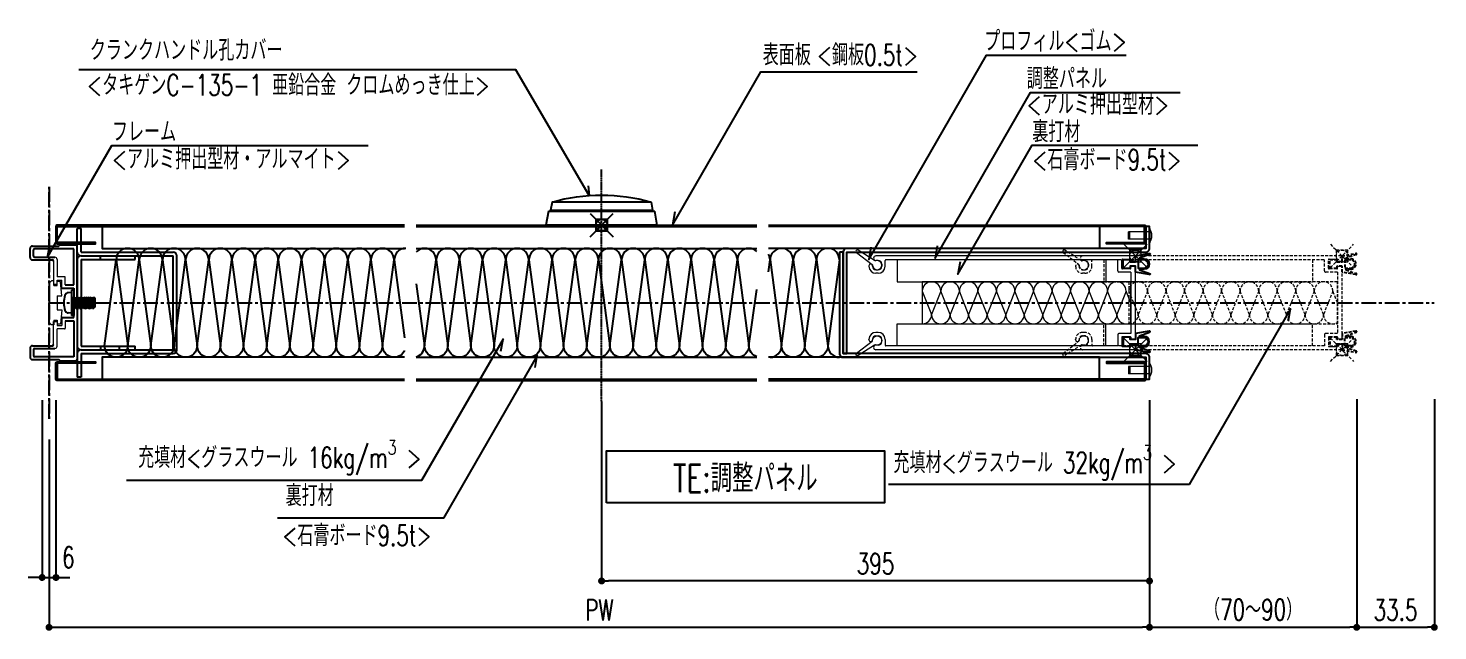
# Model space of a CAD drawing. Extents: x -275225 to 47266, y -41063 to 95295.
# Drawn here: x -226538 to -225930, y -15567 to -15307 of the extents above; entities that cross this region are included whole.
import ezdxf
from ezdxf.enums import TextEntityAlignment as Align

# ---------------------------------------------------------------- set-up
doc = ezdxf.new("R2010")
doc.units = 0
doc.header["$LTSCALE"] = 0.2
doc.header["$PDMODE"] = 99
doc.header["$PDSIZE"] = 5
doc.linetypes.add('CENTER', pattern=[50.8, 31.75, -6.35, 6.35, -6.35])
doc.linetypes.add('HIDDEN', pattern=[9.525, 6.35, -3.175])
doc.layers.add('_ポイント', color=1, linetype='Continuous', plot=False)
for name, color, linetype in [('_基準', 1, 'CENTER'), ('_文字', 3, 'Continuous'), ('_製品', 4, 'Continuous'), ('_製品寸法', 9, 'Continuous'), ('KIJUN', 1, 'CENTER')]:
    doc.layers.add(name, color=color, linetype=linetype)
doc.styles.add('OKAMURA', font='SIMPLEX.shx', dxfattribs={"width": 0.7, "bigfont": 'BIGFONT.shx'})
doc.dimstyles.new('OKAMURA-003', dxfattribs={"dimscale": 3, "dimtxt": 3, "dimasz": 1, "dimexe": 0, "dimexo": 3, "dimgap": 1, "dimtad": 1, "dimdec": 3, "dimdsep": 46, "dimtxsty": 'OKAMURA', "dimblk1": 'DOT', "dimblk2": 'DOT', "dimsah": 1, "dimcen": 0, "dimclrd": 9, "dimclre": 9, "dimclrt": 3, "dimadec": 0, "dimazin": 0, "dimtfac": 1, "dimtdec": 3, "dimtix": 1, "dimtmove": 2, "dimatfit": 3, "dimldrblk": 'NONE', "dimfxl": 0, "dimtolj": 1, "dimarcsym": 0})

# ---------------------------------------------------------------- blocks, each defined once
blk = doc.blocks.new('P16_SS_BASE_TAYNAM_TE')
at = {"layer": '_ポイント'}
blk.add_point((24, 13), dxfattribs=at)
at = {"layer": '_製品'}
for p, q in [((48, 13), (0, 13)), ((1.06, 7), (0, 13)), ((48, 13), (46.94, 7)), ((1.06, 7), (46.94, 7)), ((2, 7), (2, 6.5)), ((2, 6.5), (46, 6.5)), ((2.62, 3), (2, 6.5)), ((45.38, 3), (46, 6.5)), ((46, 7), (46, 6.5)), ((45.38, 3), (2.62, 3))]:
    blk.add_line(p, q, dxfattribs=at)
blk.add_arc((24, 77.7), 77.7, 254.02719, 285.97292, dxfattribs=at)
blk = doc.blocks.new('P16_SS_BASE_TV_TAYNAM00')
at = {"layer": '_製品'}
blk.add_blockref('P16_SS_BASE_TAYNAM_TE', (-24, -13), dxfattribs=at)
blk = doc.blocks.new('_DOT')
at = {"color": 0, "linetype": 'ByBlock'}
blk.add_line((-0.5, 0), (-1, 0), dxfattribs=at)
at = {"color": 0, "linetype": 'ByBlock', "const_width": 0.5}
blk.add_lwpolyline([(-0.25, 0, 1), (0.25, 0, 1)], format="xyb", close=True, dxfattribs=at)
blk = doc.blocks.new('*D894')
at = {"layer": '_製品寸法', "color": 9, "lineweight": -2, "transparency": 16777216}
for p, q in [((238.5, -42.5), (238.5, -120)), ((475, -42), (475, -120)), ((472, -120), (241.5, -120))]:
    blk.add_line(p, q, dxfattribs=at)
at = {"layer": 'Defpoints', "color": 0, "transparency": 16777216}
for p in [(238.5, -33.5), (475, -33), (238.5, -120)]:
    blk.add_point(p, dxfattribs=at)
at = {"layer": '_製品寸法', "color": 9, "lineweight": -2, "transparency": 16777216, "xscale": 3, "yscale": 3, "zscale": 3, "rotation": 180}
blk.add_blockref('_DOT', (238.5, -120), dxfattribs=at)
at = {"layer": '_製品寸法', "color": 9, "lineweight": -2, "transparency": 16777216, "xscale": 3, "yscale": 3, "zscale": 3}
blk.add_blockref('_DOT', (475, -120), dxfattribs=at)
at = {"layer": '_製品寸法', "color": 3, "transparency": 16777216, "insert": (356.75, -112.5), "char_height": 9, "attachment_point": 5, "style": 'OKAMURA'}
blk.add_mtext('\\A1;395', dxfattribs=at)
blk = doc.blocks.new('_None')
blk = doc.blocks.new('*D895')
at = {"layer": '_製品寸法', "color": 9, "lineweight": -2, "transparency": 16777216}
for p, q in [((475, -42), (475, -140)), ((0, -59), (0, -140)), ((3, -140), (472, -140))]:
    blk.add_line(p, q, dxfattribs=at)
at = {"layer": 'Defpoints', "color": 0, "transparency": 16777216}
for p in [(475, -33), (0, -50), (475, -140)]:
    blk.add_point(p, dxfattribs=at)
at = {"layer": '_製品寸法', "color": 9, "lineweight": -2, "transparency": 16777216, "xscale": 3, "yscale": 3, "zscale": 3, "rotation": 180}
blk.add_blockref('_DOT', (0, -140), dxfattribs=at)
at = {"layer": '_製品寸法', "color": 9, "lineweight": -2, "transparency": 16777216, "xscale": 3, "yscale": 3, "zscale": 3}
blk.add_blockref('_DOT', (475, -140), dxfattribs=at)
at = {"layer": '_製品寸法', "color": 3, "transparency": 16777216, "insert": (237.5, -132.5), "char_height": 9, "attachment_point": 5, "style": 'OKAMURA'}
blk.add_mtext('\\A1;PW', dxfattribs=at)
blk = doc.blocks.new('*D896')
at = {"layer": '_製品寸法', "color": 9, "lineweight": -2, "transparency": 16777216}
for p, q in [((475, -42), (475, -140)), ((564.45, -41.5), (564.45, -140)), ((478, -140), (561.45, -140))]:
    blk.add_line(p, q, dxfattribs=at)
at = {"layer": 'Defpoints', "color": 0, "transparency": 16777216}
for p in [(475, -33), (564.45, -32.5), (564.45, -140)]:
    blk.add_point(p, dxfattribs=at)
at = {"layer": '_製品寸法', "color": 9, "lineweight": -2, "transparency": 16777216, "xscale": 3, "yscale": 3, "zscale": 3, "rotation": 180}
blk.add_blockref('_DOT', (475, -140), dxfattribs=at)
at = {"layer": '_製品寸法', "color": 9, "lineweight": -2, "transparency": 16777216, "xscale": 3, "yscale": 3, "zscale": 3}
blk.add_blockref('_DOT', (564.45, -140), dxfattribs=at)
at = {"layer": '_製品寸法', "color": 3, "transparency": 16777216, "insert": (519.72, -132.5), "char_height": 9, "attachment_point": 5, "style": 'OKAMURA'}
blk.add_mtext('\\A1;（70～90）', dxfattribs=at)
blk = doc.blocks.new('P16FILLETHEISYO')
at = {"layer": '_製品', "color": 0, "linetype": 'ByBlock', "lineweight": 15}
for p, q in [((120.31, 43.07), (8.61, 43.07)), ((120.61, 40.97), (120.61, 42.77)), ((5.61, 38.82), (5.61, 38.57)), ((7.11, 38.57), (7.11, 38.82)), ((9.61, 41.07), (8.61, 41.07)), ((8.61, 37.07), (9.61, 37.07)), ((11.11, 39.57), (11.11, 38.57)), ((11.11, 39.57), (11.11, 38.57)), ((12.61, 38.57), (12.61, 41.07)), ((112.71, 41.37), (12.91, 41.37)), ((17.81, 41.37), (17.81, 31.87)), ((107.81, 41.37), (107.81, 31.87)), ((113.01, 36.57), (113.01, 41.07)), ((114.71, 37.77), (114.71, 41.37)), ((115.01, 41.67), (118.31, 41.67)), ((118.31, 37.47), (115.01, 37.47)), ((116.01, 41.67), (118.41, 41.67)), ((118.41, 37.47), (116.01, 37.47)), ((118.61, 41.47), (118.61, 40.87)), ((118.61, 37.67), (118.61, 38.27)), ((118.81, 40.67), (120.31, 40.67)), ((120.31, 38.47), (118.81, 38.47)), ((120.61, 7.47), (120.61, 38.17)), ((9.61, 35.57), (8.61, 35.57)), ((17.81, 31.87), (107.81, 31.87)), ((118.61, 36.07), (113.51, 36.07)), ((118.61, 36.07), (118.61, 9.57)), ((17.81, 13.77), (107.81, 13.77)), ((17.81, 4.27), (17.81, 13.77)), ((107.81, 4.27), (107.81, 13.77)), ((5.61, 6.82), (5.61, 7.07)), ((7.11, 7.07), (7.11, 6.82)), ((9.61, 10.07), (8.61, 10.07)), ((8.61, 8.57), (9.61, 8.57)), ((11.11, 6.07), (11.11, 7.07)), ((11.11, 6.07), (11.11, 7.07)), ((12.61, 7.07), (12.61, 4.57)), ((113.01, 9.07), (113.01, 4.27)), ((118.61, 9.57), (113.51, 9.57)), ((114.71, 7.87), (114.71, 4.27)), ((118.31, 8.17), (115.01, 8.17)), ((118.41, 8.17), (116.01, 8.17)), ((118.61, 7.97), (118.61, 7.37)), ((120.31, 7.17), (118.81, 7.17)), ((9.61, 4.57), (8.61, 4.57)), ((120.31, 2.57), (8.61, 2.57)), ((113.01, 4.27), (12.91, 4.27)), ((115.01, 3.97), (118.31, 3.97)), ((116.01, 3.97), (118.41, 3.97)), ((118.61, 4.17), (118.61, 4.77)), ((118.81, 4.97), (120.31, 4.97)), ((120.61, 4.67), (120.61, 2.87))]:
    blk.add_line(p, q, dxfattribs=at)
at = {"layer": '_製品', "color": 6, "linetype": 'ByBlock', "lineweight": 15}
for p, q in [((28.61, 27.87), (32.61, 17.77)), ((36.61, 27.87), (32.61, 17.77)), ((40.61, 17.77), (36.61, 27.87)), ((44.61, 27.87), (40.61, 17.77)), ((48.61, 17.77), (44.61, 27.87)), ((52.61, 27.87), (48.61, 17.77)), ((56.61, 17.77), (52.61, 27.87)), ((60.61, 27.87), (56.61, 17.77)), ((64.61, 17.77), (60.61, 27.87)), ((68.61, 27.87), (64.61, 17.77)), ((72.61, 17.77), (68.61, 27.87)), ((76.61, 27.87), (72.61, 17.77)), ((80.61, 17.77), (76.61, 27.87)), ((84.61, 27.87), (80.61, 17.77)), ((88.61, 17.77), (84.61, 27.87)), ((92.61, 27.87), (88.61, 17.77)), ((96.61, 17.77), (92.61, 27.87)), ((100.61, 27.87), (96.61, 17.77)), ((104.61, 17.77), (100.61, 27.87)), ((108.61, 27.87), (104.61, 17.77)), ((112.61, 17.77), (108.61, 27.87)), ((116.61, 27.87), (112.61, 17.77)), ((118.61, 22.82), (116.61, 27.87))]:
    blk.add_line(p, q, dxfattribs=at)
at = {"layer": '_製品', "color": 0, "linetype": 'ByBlock', "lineweight": 15}
for points in [[(8.48, 40.98, -0.228898), (8.05, 41.03), (0.94, 45.53, 1), (0.25, 44.55), (6.91, 39.41, -0.228782), (7.11, 39.02, 3.021129)], [(8.48, 4.66, 0.228898), (8.05, 4.6), (0.94, 0.1, -1), (0.25, 1.08), (6.91, 6.23, 0.228782), (7.11, 6.61, -3.021129)]]:
    blk.add_lwpolyline(points, format="xyb", close=True, dxfattribs=at)
at = {"layer": '_製品', "color": 0, "linetype": 'ByBlock'}
for points in [[(120.61, 36.07), (120.61, 38.62), (118.31, 38.62), (118.31, 37.57), (115.31, 37.57), (115.31, 41.57), (118.31, 41.57), (118.31, 40.52), (120.61, 40.52), (120.61, 43.07), (126.56, 44.16, -1.028191), (126.75, 43.66), (122.3, 42.15), (122.3, 41.82), (124.35, 41.82, -1), (124.35, 37.32), (122.3, 37.32), (122.3, 36.99), (126.75, 35.49, -1.028191), (126.56, 34.98), (120.61, 36.07)], [(120.61, 9.56), (120.61, 7.01), (118.31, 7.01), (118.31, 8.06), (115.31, 8.06), (115.31, 4.06), (118.31, 4.06), (118.31, 5.11), (120.61, 5.11), (120.61, 2.56), (126.56, 1.47, 1.028191), (126.75, 1.98), (122.3, 3.48), (122.3, 3.81), (124.35, 3.81, 1), (124.35, 8.31), (122.3, 8.31), (122.3, 8.64), (126.75, 10.15, 1.028191), (126.56, 10.65), (120.61, 9.56)]]:
    blk.add_lwpolyline(points, format="xyb", dxfattribs=at)
for points in [[(124.35, 41.32), (121.8, 41.32), (121.8, 37.82), (124.35, 37.82, 1)], [(124.35, 4.31), (121.8, 4.31), (121.8, 7.81), (124.35, 7.81, -1)]]:
    blk.add_lwpolyline(points, format="xyb", close=True, dxfattribs=at)
at = {"layer": '_製品', "color": 6, "linetype": 'ByBlock', "lineweight": 15}
blk.add_lwpolyline([(28.61, 31.87), (28.61, 13.77), (118.61, 13.77), (118.61, 31.87)], close=True, dxfattribs=at)
at = {"layer": '_製品', "color": 0, "linetype": 'ByBlock', "lineweight": 15}
for centre, radius, start, end in [((8.61, 42.07), 1, 90, 270), ((120.31, 42.77), 0.3, 359.99992, 89.99992), ((6.36, 38.82), 0.75, 0, 180), ((8.61, 38.57), 3, 180, 270), ((8.61, 38.57), 1.5, 180, 270), ((9.61, 39.57), 1.5, 0, 90), ((9.61, 38.57), 3, 270, 0), ((9.61, 38.57), 1.5, 270, 0), ((12.91, 41.07), 0.3, 89.99999, 180), ((112.71, 41.07), 0.3, 359.99992, 89.99999), ((113.51, 36.57), 0.5, 179.99992, 269.99992), ((115.01, 41.37), 0.3, 89.99992, 179.99992), ((115.01, 37.77), 0.3, 179.99992, 269.99992), ((118.41, 41.47), 0.2, 359.99992, 89.99992), ((118.41, 37.67), 0.2, 269.99992, 359.99992), ((118.81, 40.87), 0.2, 179.99992, 269.99992), ((118.81, 38.27), 0.2, 89.99992, 179.99992), ((120.31, 40.97), 0.3, 269.99992, 359.99992), ((120.31, 38.17), 0.3, 359.99992, 89.99992), ((8.61, 7.07), 3, 90, 180), ((6.36, 6.82), 0.75, 180, 0), ((8.61, 7.07), 1.5, 90, 180), ((9.61, 7.07), 3, 0, 90), ((9.61, 7.07), 1.5, 0, 90), ((113.51, 9.07), 0.5, 90.00008, 180.00008), ((115.01, 7.87), 0.3, 90.00008, 180.00008), ((118.41, 7.97), 0.2, 0.00008, 90.00008), ((118.81, 7.37), 0.2, 180.00008, 270.00008), ((120.31, 7.47), 0.3, 270.00008, 0.00008), ((8.61, 3.57), 1, 90, 270), ((9.61, 6.07), 1.5, 270, 0), ((12.91, 4.57), 0.3, 180, 270.00001), ((115.01, 4.27), 0.3, 180.00008, 270.00008), ((118.41, 4.17), 0.2, 270.00008, 0.00008), ((118.81, 4.77), 0.2, 90.00008, 180.00008), ((120.31, 4.67), 0.3, 0.00008, 90.00008), ((120.31, 2.87), 0.3, 270.00008, 0.00008)]:
    blk.add_arc(centre, radius, start, end, dxfattribs=at)
at = {"layer": '_製品', "color": 6, "linetype": 'ByBlock', "lineweight": 15}
for centre, start, end in [((32.61, 27.87), 0, 180), ((40.61, 27.87), 0, 180), ((48.61, 27.87), 0, 180), ((56.61, 27.87), 0, 180), ((64.61, 27.87), 0, 180), ((72.61, 27.87), 0, 180), ((80.61, 27.87), 0, 180), ((88.61, 27.87), 0, 180), ((96.61, 27.87), 0, 180), ((104.61, 27.87), 0, 180), ((112.61, 27.87), 0, 180), ((28.61, 17.77), 270, 0), ((36.61, 17.77), 180, 0), ((44.61, 17.77), 180, 0), ((52.61, 17.77), 180, 0), ((60.61, 17.77), 180, 0), ((68.61, 17.77), 180, 0), ((76.61, 17.77), 180, 0), ((84.61, 17.77), 180, 0), ((92.61, 17.77), 180, 0), ((100.61, 17.77), 180, 0), ((108.61, 17.77), 180, 0), ((116.61, 17.77), 180, 300.00038)]:
    blk.add_arc(centre, 4, start, end, dxfattribs=at)
at = {"layer": '_製品', "color": 0, "linetype": 'ByBlock', "lineweight": 15}
for p in [(120.61, 43.07), (120.61, 2.57)]:
    blk.add_point(p, dxfattribs=at)
blk = doc.blocks.new('P16KONEJI')
at = {"layer": '_製品', "color": 0, "linetype": 'ByBlock'}
for p, q in [((3.3, 9.92), (1.84, 9.79)), ((3.3, 10.84), (3.3, 0)), ((4.3, 10.84), (3.3, 10.84)), ((3.3, 7.83), (3.35, 7.92)), ((3.35, 7.92), (3.45, 7.92)), ((3.35, 7.92), (3.75, 2.92)), ((3.45, 7.92), (3.7, 7.49)), ((3.45, 7.92), (3.85, 2.92)), ((3.9, 7.49), (4.15, 7.92)), ((4.15, 7.92), (4.25, 7.92)), ((4.15, 7.92), (4.55, 2.92)), ((4.25, 7.92), (4.5, 7.49)), ((4.25, 7.92), (4.65, 2.92)), ((4.3, 10.84), (4.3, 0)), ((4.7, 7.49), (4.95, 7.92)), ((4.95, 7.92), (5.35, 2.92)), ((4.95, 7.92), (5.05, 7.92)), ((5.05, 7.92), (5.45, 2.92)), ((5.05, 7.92), (5.3, 7.49)), ((5.5, 7.49), (5.75, 7.92)), ((5.75, 7.92), (5.85, 7.92)), ((5.75, 7.92), (6.15, 2.92)), ((5.85, 7.92), (6.1, 7.49)), ((5.85, 7.92), (6.25, 2.92)), ((6.3, 7.49), (6.55, 7.92)), ((6.55, 7.92), (6.65, 7.92)), ((6.55, 7.92), (6.95, 2.92)), ((6.65, 7.92), (6.9, 7.49)), ((6.65, 7.92), (7.05, 2.92)), ((7.1, 7.49), (7.35, 7.92)), ((7.35, 7.92), (7.45, 7.92)), ((7.35, 7.92), (7.75, 2.92)), ((7.45, 7.92), (7.7, 7.49)), ((7.45, 7.92), (7.85, 2.92)), ((7.9, 7.49), (8.15, 7.92)), ((8.15, 7.92), (8.25, 7.92)), ((8.15, 7.92), (8.55, 2.92)), ((8.25, 7.92), (8.5, 7.49)), ((8.25, 7.92), (8.65, 2.92)), ((8.7, 7.49), (8.95, 7.92)), ((8.95, 7.92), (9.05, 7.92)), ((8.95, 7.92), (9.35, 2.92)), ((9.05, 7.92), (9.3, 7.49)), ((9.05, 7.92), (9.45, 2.92)), ((9.5, 7.49), (9.75, 7.92)), ((9.75, 7.92), (9.85, 7.92)), ((9.75, 7.92), (10.15, 2.92)), ((9.85, 7.92), (10.1, 7.49)), ((9.85, 7.92), (10.25, 2.92)), ((10.3, 7.49), (10.55, 7.92)), ((10.55, 7.92), (10.65, 7.92)), ((10.55, 7.92), (10.95, 2.92)), ((10.65, 7.92), (10.9, 7.49)), ((10.65, 7.92), (11.05, 2.92)), ((11.1, 7.49), (11.35, 7.92)), ((11.35, 7.92), (11.45, 7.92)), ((11.35, 7.92), (11.75, 2.92)), ((11.45, 7.92), (11.7, 7.49)), ((11.45, 7.92), (11.85, 2.92)), ((11.9, 7.49), (12.15, 7.92)), ((12.15, 7.92), (12.25, 7.92)), ((12.15, 7.92), (12.55, 2.92)), ((12.25, 7.92), (12.5, 7.49)), ((12.25, 7.92), (12.65, 2.92)), ((12.7, 7.49), (12.95, 7.92)), ((12.95, 7.92), (13.05, 7.92)), ((12.95, 7.92), (13.3, 3.55)), ((13.05, 7.92), (13.3, 7.49)), ((13.05, 7.92), (13.3, 3.55)), ((13.3, 7.49), (13.3, 3.55)), ((3.3, 0.92), (1.84, 1.05)), ((3.5, 3.35), (3.75, 2.92)), ((3.75, 2.92), (3.85, 2.92)), ((3.85, 2.92), (4.1, 3.35)), ((4.3, 3.35), (4.55, 2.92)), ((4.55, 2.92), (4.65, 2.92)), ((4.65, 2.92), (4.9, 3.35)), ((5.1, 3.35), (5.35, 2.92)), ((5.35, 2.92), (5.45, 2.92)), ((5.45, 2.92), (5.7, 3.35)), ((5.9, 3.35), (6.15, 2.92)), ((6.15, 2.92), (6.25, 2.92)), ((6.25, 2.92), (6.5, 3.35)), ((6.7, 3.35), (6.95, 2.92)), ((6.95, 2.92), (7.05, 2.92)), ((7.05, 2.92), (7.3, 3.35)), ((7.5, 3.35), (7.75, 2.92)), ((7.75, 2.92), (7.85, 2.92)), ((7.85, 2.92), (8.1, 3.35)), ((8.3, 3.35), (8.55, 2.92)), ((8.55, 2.92), (8.65, 2.92)), ((8.65, 2.92), (8.9, 3.35)), ((9.1, 3.35), (9.35, 2.92)), ((9.35, 2.92), (9.45, 2.92)), ((9.45, 2.92), (9.7, 3.35)), ((9.9, 3.35), (10.15, 2.92)), ((10.15, 2.92), (10.25, 2.92)), ((10.25, 2.92), (10.5, 3.35)), ((10.7, 3.35), (10.95, 2.92)), ((10.95, 2.92), (11.05, 2.92)), ((11.05, 2.92), (11.3, 3.35)), ((11.5, 3.35), (11.75, 2.92)), ((11.75, 2.92), (11.85, 2.92)), ((11.85, 2.92), (12.1, 3.35)), ((12.3, 3.35), (12.55, 2.92)), ((12.55, 2.92), (12.65, 2.92)), ((12.65, 2.92), (12.9, 3.35)), ((13.3, 3.55), (12.96, 3.4)), ((4.3, 0), (3.3, 0))]:
    blk.add_line(p, q, dxfattribs=at)
for centre, radius, start, end in [((12, 5.42), 12, 164.50603, 195.49397), ((1.98, 8.2), 1.6, 95, 164.50603), ((3.8, 7.54), 0.115, 210, 330), ((4.6, 7.54), 0.115, 210, 330), ((5.4, 7.54), 0.115, 210, 330), ((6.2, 7.54), 0.115, 210, 330), ((7, 7.54), 0.115, 210, 330), ((7.8, 7.54), 0.115, 210, 330), ((8.6, 7.54), 0.115, 210, 330), ((9.4, 7.54), 0.115, 210, 330), ((10.2, 7.54), 0.115, 210, 330), ((11, 7.54), 0.115, 210, 330), ((11.8, 7.54), 0.115, 210, 330), ((12.6, 7.54), 0.115, 210, 330), ((1.98, 2.64), 1.6, 195.49397, 265), ((3.4, 3.3), 0.115, 30, 150), ((4.2, 3.3), 0.115, 30, 150), ((5, 3.3), 0.115, 30, 150), ((5.8, 3.3), 0.115, 30, 150), ((6.6, 3.3), 0.115, 30, 150), ((7.4, 3.3), 0.115, 30, 150), ((8.2, 3.3), 0.115, 30, 150), ((9, 3.3), 0.115, 30, 150), ((9.8, 3.3), 0.115, 30, 150), ((10.6, 3.3), 0.115, 30, 150), ((11.4, 3.3), 0.115, 30, 150), ((12.2, 3.3), 0.115, 30, 150), ((13, 3.3), 0.115, 112.56053, 150)]:
    blk.add_arc(centre, radius, start, end, dxfattribs=at)
blk = doc.blocks.new('P16USHEISYO')
at = {"color": 0, "linetype": 'ByBlock'}
for p, q in [((4, 44.99), (4, 48.99)), ((5, 49.99), (16.4, 49.99)), ((22.9, 48.79), (6, 48.79)), ((16.81, 50.4), (16.4, 49.99)), ((17.02, 50.49), (23.9, 50.49)), ((22.9, 33.3), (22.9, 48.79)), ((24.4, 25.79), (24.4, 49.99)), ((5, 43.99), (13.69, 43.99)), ((5.5, 45.69), (5.5, 48.29)), ((6, 45.19), (14.69, 45.19)), ((12.2, 33.99), (12.2, 25.49)), ((17.89, 31.8), (22.9, 31.8)), ((19.19, 33.3), (22.9, 33.3)), ((22.9, 31.8), (22.9, 25.79)), ((12.2, 16.99), (12.2, 25.49)), ((12.2, 16.99), (12.2, 25.49)), ((12.2, 16.99), (12.2, 25.49)), ((22.9, 25.79), (23.2, 25.49)), ((22.9, 25.19), (23.2, 25.49)), ((22.9, 19.18), (22.9, 25.19)), ((24.4, 25.79), (24.1, 25.49)), ((24.1, 25.49), (24.4, 25.19)), ((24.4, 25.19), (24.4, 0.99)), ((17.89, 19.18), (22.9, 19.18)), ((19.19, 17.68), (22.9, 17.68)), ((22.9, 17.68), (22.9, 2.19)), ((5, 6.99), (13.69, 6.99)), ((4, 5.99), (4, 1.99)), ((5, 0.99), (16.4, 0.99)), ((5.5, 5.29), (5.5, 2.69)), ((6, 5.79), (14.69, 5.79)), ((22.9, 2.19), (6, 2.19)), ((16.81, 0.58), (16.4, 0.99)), ((17.02, 0.49), (23.9, 0.49))]:
    blk.add_line(p, q, dxfattribs=at)
at = {"color": 0, "linetype": 'ByBlock', "lineweight": 15}
for p, q in [((14.19, 43.49), (14.19, 33.49)), ((15.69, 44.19), (15.69, 36.74)), ((18.89, 36.74), (15.69, 36.74)), ((12.2, 33.99), (13.2, 34.99)), ((14.2, 34.99), (13.2, 34.99)), ((14.19, 33.49), (15.69, 33.49)), ((14.2, 32.99), (14.2, 34.99)), ((14.2, 32.99), (15.7, 32.99)), ((14.2, 32.99), (15.7, 32.99)), ((15.69, 33.49), (15.69, 35.24)), ((15.69, 35.24), (17.69, 35.24)), ((17.18, 34.74), (15.7, 34.74)), ((15.7, 32.99), (15.7, 34.74)), ((15.7, 32.99), (15.7, 34.49)), ((17.7, 28.49), (17.18, 34.74)), ((17.7, 28.49), (17.2, 34.49)), ((17.69, 32), (17.69, 35.24)), ((19.19, 33.3), (19.19, 36.44)), ((15.7, 28.49), (17.7, 28.49)), ((15.7, 28.49), (15.7, 22.49)), ((15.7, 28.49), (17.7, 28.49)), ((15.7, 28.49), (15.7, 22.49)), ((17.7, 28.49), (17.7, 28.53)), ((15.7, 22.49), (17.7, 22.49)), ((15.7, 22.49), (17.7, 22.49)), ((17.7, 22.49), (17.18, 16.24)), ((17.69, 18.98), (17.69, 15.74)), ((17.7, 22.49), (17.7, 22.45)), ((12.2, 16.99), (13.2, 15.99)), ((14.2, 15.99), (13.2, 15.99)), ((14.19, 7.49), (14.19, 17.49)), ((14.19, 17.49), (15.69, 17.49)), ((14.2, 17.99), (14.2, 15.99)), ((14.2, 17.99), (15.7, 17.99)), ((14.2, 17.99), (15.7, 17.99)), ((15.69, 17.49), (15.69, 15.74)), ((15.69, 15.74), (17.69, 15.74)), ((15.69, 6.79), (15.69, 14.24)), ((18.89, 14.24), (15.69, 14.24)), ((15.7, 17.99), (15.7, 16.49)), ((15.7, 17.99), (15.7, 16.24)), ((17.18, 16.24), (15.7, 16.24)), ((19.19, 17.68), (19.19, 14.54))]:
    blk.add_line(p, q, dxfattribs=at)
at = {"color": 0, "linetype": 'ByBlock'}
for centre, radius, start, end in [((5, 48.99), 1, 90, 180), ((6, 48.29), 0.5, 90, 180), ((17.02, 50.19), 0.3, 90, 135), ((23.9, 49.99), 0.5, 0, 90), ((5, 44.99), 1, 180, 270), ((6, 45.69), 0.5, 180, 270), ((13.69, 43.49), 0.5, 0, 90), ((17.89, 32), 0.2, 180, 270), ((17.89, 18.98), 0.2, 90, 180), ((5, 5.99), 1, 90, 180), ((13.69, 7.49), 0.5, 270, 0), ((5, 1.99), 1, 180, 270), ((6, 5.29), 0.5, 90, 180), ((6, 2.69), 0.5, 180, 270), ((17.02, 0.79), 0.3, 225, 270), ((23.9, 0.99), 0.5, 270, 0)]:
    blk.add_arc(centre, radius, start, end, dxfattribs=at)
at = {"color": 0, "linetype": 'ByBlock', "lineweight": 15}
for centre, radius, start, end in [((14.69, 44.19), 1, 0, 90), ((18.89, 36.44), 0.3, 0, 90), ((18.89, 14.54), 0.3, 270, 0), ((14.69, 6.79), 1, 270, 0)]:
    blk.add_arc(centre, radius, start, end, dxfattribs=at)
blk = doc.blocks.new('A$C0FB026AB')
at = {"color": 0, "linetype": 'ByBlock'}
for p, q in [((12.200001, 21.900002), (12.200001, 32.1)), ((13.799999, 32.1), (12.200001, 32.1)), ((13.799999, 21.9), (13.799999, 32.1)), ((12.200001, 18.65), (12.200001, -18.65)), ((13.800001, 20.300002), (53.600001, 20.300002)), ((13.800001, 20.25), (37.200001, 20.25)), ((13.800001, 18.65), (13.800001, -18.65)), ((13.800001, 18.65), (37.200001, 18.65)), ((13.801264, 21.9), (53.600001, 21.9)), ((22.200001, 18.65), (22.200001, 20.25)), ((37.200001, 18.65), (37.200001, 20.25)), ((53.600001, -20.300001), (53.600001, 20.300002)), ((55.200001, -20.300001), (55.200001, 20.300002)), ((12.200001, -21.900024), (12.200001, -32.100022)), ((13.799999, -20.300001), (53.600001, -20.300001)), ((13.799999, -21.899999), (13.799999, -32.099999)), ((13.799999, -21.9), (53.600001, -21.9)), ((13.800001, -18.65), (37.200001, -18.65)), ((13.800001, -20.25), (37.200001, -20.25)), ((22.200001, -18.649999), (22.200001, -20.249999)), ((30.200001, -18.649999), (30.200001, -20.249999)), ((37.200001, -20.25), (37.200001, -18.65)), ((13.799999, -32.1), (12.200001, -32.1))]:
    blk.add_line(p, q, dxfattribs=at)
for centre, start, end in [((13.800001, 21.900002), 180, 270), ((13.800001, 18.65), 90, 180), ((53.600001, 20.3), 0, 90), ((13.800001, -18.65), 180, 270), ((13.800001, -21.900024), 90, 180), ((53.600001, -20.3), 270, 0)]:
    blk.add_arc(centre, 1.6, start, end, dxfattribs=at)
blk = doc.blocks.new('P16TEHEISYO')
at = {"color": 0, "linetype": 'ByBlock'}
for p, q in [((166.7, 67), (313.7, 67)), ((166.7, 66.5), (313.7, 66.5)), ((483.2, 65.6), (483.2, 59.4)), ((166.7, 57), (313.7, 57)), ((351, 55.4), (349.4, 55.4)), ((166.7, 10), (313.7, 10)), ((166.7, 0.5), (313.7, 0.5)), ((166.7, 0), (313.7, 0))]:
    blk.add_line(p, q, dxfattribs=at)
at = {"color": 0, "linetype": 'ByBlock', "lineweight": 15}
for p, q in [((474.2, 60.93), (474.2, 64.08)), ((483.2, 64.08), (474.2, 64.08)), ((474.7, 60.93), (474.7, 64.08)), ((474.2, 6.07), (474.2, 2.92)), ((483.2, 6.07), (474.2, 6.07)), ((483.2, 2.92), (474.2, 2.92)), ((474.7, 6.07), (474.7, 2.92))]:
    blk.add_line(p, q, dxfattribs=at)
at = {"color": 6, "linetype": 'ByBlock', "ltscale": 0.5}
for p, q in [((175.3, 52), (175.3, 52)), ((318.7, 46.86), (319.4, 52)), ((319.4, 52), (319.4, 52)), ((319.4, 52), (324.4, 15)), ((329.4, 52), (329.4, 52)), ((349.4, 52), (344.4, 15)), ((166.7, 41.68), (170.3, 15))]:
    blk.add_line(p, q, dxfattribs=at)
at = {"color": 0, "linetype": 'ByBlock', "ltscale": 0.5}
for p, q in [((170.3, 15), (170.3, 15)), ((324.4, 15), (324.4, 15))]:
    blk.add_line(p, q, dxfattribs=at)
for points in [[(161.7, 67), (11.7, 67, 0.414214), (11.2, 66.5), (11.2, 59.5, 0.414214), (11.7, 59), (28.2, 59), (28.2, 59.5), (11.7, 59.5), (11.7, 66.5), (161.7, 66.5)], [(161.7, 0), (11.7, 0, -0.414214), (11.2, 0.5), (11.2, 7.5, -0.414214), (11.7, 8), (28.2, 8), (28.2, 7.5), (11.7, 7.5), (11.7, 0.5), (161.7, 0.5)]]:
    blk.add_lwpolyline(points, format="xyb")
at = {"color": 0, "linetype": 'ByBlock'}
for points in [[(318.7, 67), (481.1, 67, -0.414214), (481.6, 66.5), (481.6, 59.5, -0.414214), (481.1, 59), (464.6, 59), (464.6, 59.5), (481.1, 59.5), (481.1, 66.5), (318.7, 66.5)], [(352.6, 11.6), (352.6, 55.4), (481.6, 55.4, 0.414214), (483.2, 57), (483.2, 66.5), (481.6, 66.5), (481.6, 57), (352.6, 57, 0.414214), (351, 55.4), (351, 11.6), (352.6, 11.6)], [(349.4, 55.4), (349.4, 11.6, 0.414214), (351, 10), (481.6, 10), (481.6, 0.5), (483.2, 0.5), (483.2, 10, 0.414214), (481.6, 11.6), (351, 11.6), (351, 55.4)], [(318.7, 0), (481.1, 0, 0.414214), (481.6, 0.5), (481.6, 7.5, 0.414214), (481.1, 8), (464.6, 8), (464.6, 7.5), (481.1, 7.5), (481.1, 0.5), (318.7, 0.5)]]:
    blk.add_lwpolyline(points, format="xyb", dxfattribs=at)
for points in [[(31.2, 66.5), (31.2, 57), (161.7, 57)], [(161.7, 10), (31.2, 10), (31.2, 0.5)]]:
    blk.add_lwpolyline(points)
for points in [[(461.6, 66.5), (461.6, 57), (318.7, 57)], [(461.6, 0.5), (461.6, 10), (318.7, 10)]]:
    blk.add_lwpolyline(points, dxfattribs=at)
at = {"color": 0, "linetype": 'ByBlock', "lineweight": 15}
blk.add_lwpolyline([(483.2, 60.93), (474.2, 60.93)], dxfattribs=at)
at = {"color": 6, "linetype": 'ByBlock', "ltscale": 0.5}
for points in [[(47.15, 52), (47.15, 52, 0.414214), (42.15, 57), (42.15, 57, 0.414214), (37.15, 52), (37.15, 52), (42.15, 15), (42.15, 15, -0.414214), (37.15, 10), (37.15, 10, -0.414214), (32.15, 15), (32.15, 15), (37.15, 52)], [(57.15, 52), (57.15, 52, 0.414214), (52.15, 57), (52.15, 57, 0.414214), (47.15, 52), (47.15, 52), (52.15, 15), (52.15, 15, -0.414214), (47.15, 10), (47.15, 10, -0.414214), (42.15, 15), (42.15, 15), (47.15, 52)], [(67.15, 52), (67.15, 52, 0.414214), (62.15, 57), (62.15, 57, 0.414214), (57.15, 52), (57.15, 52), (62.15, 15), (62.15, 15, -0.414214), (57.15, 10), (57.15, 10, -0.414214), (52.15, 15), (52.15, 15), (57.15, 52)], [(77.15, 52), (77.15, 52, 0.414214), (72.15, 57), (72.15, 57, 0.414214), (67.15, 52), (67.15, 52), (72.15, 15), (72.15, 15, -0.414214), (67.15, 10), (67.15, 10, -0.414214), (62.15, 15), (62.15, 15), (67.15, 52)], [(87.15, 52), (87.15, 52, 0.414214), (82.15, 57), (82.15, 57, 0.414214), (77.15, 52), (77.15, 52), (82.15, 15), (82.15, 15, -0.414214), (77.15, 10), (77.15, 10, -0.414214), (72.15, 15), (72.15, 15), (77.15, 52)], [(97.15, 52), (97.15, 52, 0.414214), (92.15, 57), (92.15, 57, 0.414214), (87.15, 52), (87.15, 52), (92.15, 15), (92.15, 15, -0.414214), (87.15, 10), (87.15, 10, -0.414214), (82.15, 15), (82.15, 15), (87.15, 52)], [(107.15, 52), (107.15, 52, 0.414214), (102.15, 57), (102.15, 57, 0.414214), (97.15, 52), (97.15, 52), (102.15, 15), (102.15, 15, -0.414214), (97.15, 10), (97.15, 10, -0.414214), (92.15, 15), (92.15, 15), (97.15, 52)], [(117.15, 52), (117.15, 52, 0.414214), (112.15, 57), (112.15, 57, 0.414214), (107.15, 52), (107.15, 52), (112.15, 15), (112.15, 15, -0.414214), (107.15, 10), (107.15, 10, -0.414214), (102.15, 15), (102.15, 15), (107.15, 52)], [(127.15, 52), (127.15, 52, 0.414214), (122.15, 57), (122.15, 57, 0.414214), (117.15, 52), (117.15, 52), (122.15, 15), (122.15, 15, -0.414214), (117.15, 10), (117.15, 10, -0.414214), (112.15, 15), (112.15, 15), (117.15, 52)], [(137.15, 52), (137.15, 52, 0.414214), (132.15, 57), (132.15, 57, 0.414214), (127.15, 52), (127.15, 52), (132.15, 15), (132.15, 15, -0.414214), (127.15, 10), (127.15, 10, -0.414214), (122.15, 15), (122.15, 15), (127.15, 52)], [(147.15, 52), (147.15, 52, 0.414214), (142.15, 57), (142.15, 57, 0.414214), (137.15, 52), (137.15, 52), (142.15, 15), (142.15, 15, -0.414214), (137.15, 10), (137.15, 10, -0.414214), (132.15, 15), (132.15, 15), (137.15, 52)], [(157.15, 52), (157.15, 52, 0.414214), (152.15, 57), (152.15, 57, 0.414214), (147.15, 52), (147.15, 52), (152.15, 15), (152.15, 15, -0.414214), (147.15, 10), (147.15, 10, -0.414214), (142.15, 15), (142.15, 15), (147.15, 52)], [(162.15, 57, 0.414214), (157.15, 52), (157.15, 52), (161.7, 18.44)], [(185.3, 52), (185.3, 52, 0.414214), (180.3, 57), (180.3, 57, 0.414214), (175.3, 52), (175.3, 52), (180.3, 15), (180.3, 15, -0.414214), (175.3, 10), (175.3, 10, -0.414214), (170.3, 15), (170.3, 15), (175.3, 52)], [(195.3, 52), (195.3, 52, 0.414214), (190.3, 57), (190.3, 57, 0.414214), (185.3, 52), (185.3, 52), (190.3, 15), (190.3, 15, -0.414214), (185.3, 10), (185.3, 10, -0.414214), (180.3, 15), (180.3, 15), (185.3, 52)], [(205.3, 52), (205.3, 52, 0.414214), (200.3, 57), (200.3, 57, 0.414214), (195.3, 52), (195.3, 52), (200.3, 15), (200.3, 15, -0.414214), (195.3, 10), (195.3, 10, -0.414214), (190.3, 15), (190.3, 15), (195.3, 52)], [(215.3, 52), (215.3, 52, 0.414214), (210.3, 57), (210.3, 57, 0.414214), (205.3, 52), (205.3, 52), (210.3, 15), (210.3, 15, -0.414214), (205.3, 10), (205.3, 10, -0.414214), (200.3, 15), (200.3, 15), (205.3, 52)], [(225.3, 52), (225.3, 52, 0.414214), (220.3, 57), (220.3, 57, 0.414214), (215.3, 52), (215.3, 52), (220.3, 15), (220.3, 15, -0.414214), (215.3, 10), (215.3, 10, -0.414214), (210.3, 15), (210.3, 15), (215.3, 52)], [(235.3, 52), (235.3, 52, 0.414214), (230.3, 57), (230.3, 57, 0.414214), (225.3, 52), (225.3, 52), (230.3, 15), (230.3, 15, -0.414214), (225.3, 10), (225.3, 10, -0.414214), (220.3, 15), (220.3, 15), (225.3, 52)], [(245.3, 52), (245.3, 52, 0.414214), (240.3, 57), (240.3, 57, 0.414214), (235.3, 52), (235.3, 52), (240.3, 15), (240.3, 15, -0.414214), (235.3, 10), (235.3, 10, -0.414214), (230.3, 15), (230.3, 15), (235.3, 52)], [(255.3, 52), (255.3, 52, 0.414214), (250.3, 57), (250.3, 57, 0.414214), (245.3, 52), (245.3, 52), (250.3, 15), (250.3, 15, -0.414214), (245.3, 10), (245.3, 10, -0.414214), (240.3, 15), (240.3, 15), (245.3, 52)], [(265.3, 52), (265.3, 52, 0.414214), (260.3, 57), (260.3, 57, 0.414214), (255.3, 52), (255.3, 52), (260.3, 15), (260.3, 15, -0.414214), (255.3, 10), (255.3, 10, -0.414214), (250.3, 15), (250.3, 15), (255.3, 52)], [(275.3, 52), (275.3, 52, 0.414214), (270.3, 57), (270.3, 57, 0.414214), (265.3, 52), (265.3, 52), (270.3, 15), (270.3, 15, -0.414214), (265.3, 10), (265.3, 10, -0.414214), (260.3, 15), (260.3, 15), (265.3, 52)], [(285.3, 52), (285.3, 52, 0.414214), (280.3, 57), (280.3, 57, 0.414214), (275.3, 52), (275.3, 52), (280.3, 15), (280.3, 15, -0.414214), (275.3, 10), (275.3, 10, -0.414214), (270.3, 15), (270.3, 15), (275.3, 52)], [(295.3, 52), (295.3, 52, 0.414214), (290.3, 57), (290.3, 57, 0.414214), (285.3, 52), (285.3, 52), (290.3, 15), (290.3, 15, -0.414214), (285.3, 10), (285.3, 10, -0.414214), (280.3, 15), (280.3, 15), (285.3, 52)], [(305.3, 52), (305.3, 52, 0.414214), (300.3, 57), (300.3, 57, 0.414214), (295.3, 52), (295.3, 52), (300.3, 15), (300.3, 15, -0.414214), (295.3, 10), (295.3, 10, -0.414214), (290.3, 15), (290.3, 15), (295.3, 52)], [(313.7, 55.67, 0.189149), (310.3, 57), (310.3, 57, 0.414214), (305.3, 52), (305.3, 52), (310.3, 15), (310.3, 15, -0.414214), (305.3, 10), (305.3, 10, -0.414214), (300.3, 15), (300.3, 15), (305.3, 52)], [(339.4, 52), (339.4, 52, 0.414214), (334.4, 57), (334.4, 57, 0.414214), (329.4, 52), (329.4, 52), (334.4, 15), (334.4, 15, -0.414214), (329.4, 10), (329.4, 10, -0.414214), (324.4, 15), (324.4, 15), (329.4, 52)], [(349.4, 52), (349.4, 52, 0.414214), (344.4, 57), (344.4, 57, 0.414214), (339.4, 52), (339.4, 52), (344.4, 15), (344.4, 15, -0.414214), (339.4, 10), (339.4, 10, -0.414214), (334.4, 15), (334.4, 15), (339.4, 52)], [(161.7, 12.93, -0.293867), (157.15, 10), (157.15, 10, -0.414214), (152.15, 15), (152.15, 15), (157.15, 52)], [(239.2, 11.87, -0.227378), (235.3, 10), (235.3, 10, -0.414214), (230.3, 15), (230.3, 15), (235.3, 52)], [(313.7, 10.26, -0.321725), (310.3, 15), (310.3, 15), (313.7, 39.2)]]:
    blk.add_lwpolyline(points, format="xyb", dxfattribs=at)
at = {"color": 0, "linetype": 'ByBlock', "lineweight": 15}
for centre in [(478.89, 62.5), (478.89, 4.5)]:
    blk.add_arc(centre, 5.31, 324.24261, 35.75739, dxfattribs=at)
at = {"color": 6, "linetype": 'ByBlock', "ltscale": 0.5}
for centre, start, end in [((170.3, 52), 90, 136.13443), ((170.3, 52), 0, 90), ((324.4, 52), 90, 180), ((324.4, 52), 0, 90), ((314.4, 52), 0, 30.57456), ((165.3, 15), 286.20246, 0), ((319.4, 15), 270, 0), ((349.4, 15), 180, 270)]:
    blk.add_arc(centre, 5, start, end, dxfattribs=at)
at = {"layer": '_基準'}
blk.add_line((8.2, 33.5), (483.2, 33.5), dxfattribs=at)
at = {"layer": '_製品', "ltscale": 0.5}
blk.add_line((170.3, 57), (170.3, 57), dxfattribs=at)
for name, p in [('A$C0FB026AB', (8.2, 33.5)), ('P16USHEISYO', (-4, 8.01)), ('P16KONEJI', (14.6, 28.08))]:
    blk.add_blockref(name, p)
blk = doc.blocks.new('*D897')
at = {"layer": '_製品寸法', "color": 9, "lineweight": -2, "transparency": 16777216}
for p, q in [((564.45, -41.5), (564.45, -140)), ((597.95, -41.5), (597.95, -140)), ((567.45, -140), (594.95, -140))]:
    blk.add_line(p, q, dxfattribs=at)
at = {"layer": 'Defpoints', "color": 0, "transparency": 16777216}
for p in [(564.45, -32.5), (597.95, -32.5), (597.95, -140)]:
    blk.add_point(p, dxfattribs=at)
at = {"layer": '_製品寸法', "color": 9, "lineweight": -2, "transparency": 16777216, "xscale": 3, "yscale": 3, "zscale": 3, "rotation": 180}
blk.add_blockref('_DOT', (564.45, -140), dxfattribs=at)
at = {"layer": '_製品寸法', "color": 9, "lineweight": -2, "transparency": 16777216, "xscale": 3, "yscale": 3, "zscale": 3}
blk.add_blockref('_DOT', (597.95, -140), dxfattribs=at)
at = {"layer": '_製品寸法', "color": 3, "transparency": 16777216, "insert": (581.2, -132.5), "char_height": 9, "attachment_point": 5, "style": 'OKAMURA'}
blk.add_mtext('\\A1;33.5', dxfattribs=at)
blk = doc.blocks.new('*D898')
at = {"layer": '_製品寸法', "color": 9, "lineweight": -2, "transparency": 16777216}
for p, q in [((-3, -42), (-3, -118.5)), ((3, -42), (3, -118.5)), ((-6, -118.5), (-9, -118.5)), ((-3, -118.5), (3, -118.5)), ((6, -118.5), (9, -118.5))]:
    blk.add_line(p, q, dxfattribs=at)
at = {"layer": 'Defpoints', "color": 0, "transparency": 16777216}
for p in [(-3, -33), (3, -33), (3, -118.5)]:
    blk.add_point(p, dxfattribs=at)
at = {"layer": '_製品寸法', "color": 9, "lineweight": -2, "transparency": 16777216, "xscale": 3, "yscale": 3, "zscale": 3}
blk.add_blockref('_DOT', (-3, -118.5), dxfattribs=at)
at = {"layer": '_製品寸法', "color": 9, "lineweight": -2, "transparency": 16777216, "xscale": 3, "yscale": 3, "zscale": 3, "rotation": 180}
blk.add_blockref('_DOT', (3, -118.5), dxfattribs=at)
at = {"layer": '_製品寸法', "color": 3, "transparency": 16777216, "insert": (8.31, -109.82), "char_height": 9, "attachment_point": 5, "style": 'OKAMURA'}
blk.add_mtext('\\A1;6', dxfattribs=at)
blk = doc.blocks.new('*U893')
at = {"layer": '_基準'}
blk.add_line((475, 0), (597.9467, 0.0002), dxfattribs=at)
at = {"layer": '_文字', "color": 9}
for points in [[(354.7158, 23.9809), (353.7918, 18.741), (404.64, 106.8892), (464.9874, 106.8892)], [(232.7746, 50.5023), (233.1796, 46.3176), (201.5343, 100.5608), (12.8576, 100.5607)], [(270.1564, 39.2401), (269.1443, 33.5), (307.245, 99.705), (374.7014, 99.705)], [(383.4067, 24.5275), (382.4827, 19.2876), (423.5927, 90.7216), (488.2395, 90.7216)], [(0.1389, 24.74), (-0.785, 19.5), (27.1565, 67.8955), (137.7009, 67.8955)], [(393.2303, 17.6363), (392.3064, 12.3963), (424.3257, 68.0342), (495.9316, 68.0342)], [(534.9349, -7.814), (535.8588, -2.5745), (492.0603, -78.4349), (362.3355, -78.4349)], [(195.0692, -20.8943), (195.9931, -15.6547), (160.7475, -76.7012), (33.4518, -76.7012)], [(209.813, -27.9395), (210.7369, -22.6994), (170.3331, -92.9063), (98.5761, -92.9155)]]:
    blk.add_lwpolyline(points, dxfattribs=at)
blk.add_lwpolyline([(240.5669, -86.35), (240.5669, -63.85), (360.5669, -63.85), (360.5669, -86.35)], close=True, dxfattribs=at)
at = {"layer": 'KIJUN', "ltscale": 0.033}
blk.add_line((238.5024, -42.4297), (238.5024, 57.5703), dxfattribs=at)
at = {"layer": 'KIJUN'}
for p, q in [((0, -50), (0, 50)), ((0, 50), (0, -50))]:
    blk.add_line(p, q, dxfattribs=at)
at = {"layer": '_製品', "xscale": -1, "rotation": 180.0000315148505}
blk.add_blockref('P16_SS_BASE_TV_TAYNAM00', (238.5024, 33.5), dxfattribs=at)
at = {"layer": '_製品'}
for name, p in [('P16TEHEISYO', (-8.2, -33.5)), ('P16FILLETHEISYO', (348.3138, -22.817))]:
    blk.add_blockref(name, p, dxfattribs=at)
at = {"layer": '_製品', "color": 6, "linetype": 'HIDDEN'}
blk.add_blockref('P16FILLETHEISYO', (437.5138, -22.817), dxfattribs=at)
at = {"layer": '_文字', "style": 'OKAMURA', "width": 0.7}
for s, p in [('プロフィル<ゴム> ', (403.6308, 108.4089)), ('表面板', (308.0381, 102.4718)), ('<鋼板0.5t> ', (331.4605, 102.4759)), ('フレーム', (27.1565, 69.3282)), ('<アルミ押出型材・アルマイト> ', (27.1565, 57.5513))]:
    blk.add_text(s, height=9, dxfattribs=at).set_placement(p)
for s, height, rotation, p in [('クランクハンドル孔カバー', 8.999982, 0.0000315, (17.609, 104.5048)), ('<タキゲンC-135-1 亜鉛合金 クロムめっき仕上>', 9, 0.0000315, (16.4436, 89.452)), ('調整パネル ', 9, 360, (422.0176, 92.2414)), ('<アルミ押出型材> ', 9, 360, (422.0176, 81.1395)), ('裏打材 ', 9, 360, (424.4175, 69.2957)), ('<石膏ボード9.5t> ', 9, 360, (424.4175, 57.2378)), ('裏打材 ', 9, 359.9999685, (102.1242, -87.7008)), ('<石膏ボード9.5t> ', 9, 359.9999685, (100.6826, -104.871))]:
    blk.add_text(s, height=height, rotation=rotation, dxfattribs=at).set_placement(p)
blk.add_text('TE:調整パネル', height=12, dxfattribs=at).set_placement((300.5669, -75.1), align=Align.MIDDLE)
at = {"layer": '_文字', "insert": (160.7474, -74.2538), "char_height": 9, "attachment_point": 9, "rotation": 359.9999685, "style": 'OKAMURA'}
blk.add_mtext_dynamic_manual_height_columns('\\A1;充填材<グラスウール 16kg/m{\\H0.7x;\\S3^ ;} > ', width=131.50015, gutter_width=37.5, heights=[0], dxfattribs=at)
at = {"layer": '_文字', "insert": (364.4742, -61.4233), "char_height": 9, "attachment_point": 1, "style": 'OKAMURA'}
blk.add_mtext_dynamic_manual_height_columns('\\A1;充填材<グラスウール 32kg/m{\\H0.7x;\\S3^ ;} > ', width=131.50015, gutter_width=37.5, heights=[0], dxfattribs=at)
at = {"layer": '_製品寸法'}
dim = blk.add_linear_dim(base=(3, -118.5001), p1=(-3, -33.0002), p2=(3, -33.0002), dimstyle='OKAMURA-003', override={"dimtmove": 1}, dxfattribs=at)
dim.commit()
dim.dimension.update_dxf_attribs({"geometry": '*D898', "text_midpoint": (8.3075, -117.3201), "dimtype": 160})
for base, p1, p2, text, picture, middle in [((475, -140), (0, -50), (475, -33), 'PW', '*D895', (237.5, -132.5)), ((238.5024, -120), (475, -33), (238.5024, -33.5), '395', '*D894', (356.7512, -112.5)), ((564.4467, -140), (475, -33), (564.4467, -32.5), '（70～90）', '*D896', (519.7233, -132.5))]:
    dim = blk.add_linear_dim(base=base, p1=p1, p2=p2, text=text, dimstyle='OKAMURA-003', dxfattribs=at)
    dim.commit()
    dim.dimension.update_dxf_attribs({"geometry": picture, "text_midpoint": middle})
dim = blk.add_linear_dim(base=(597.9467, -140), p1=(564.4467, -32.5), p2=(597.9467, -32.5), angle=180, dimstyle='OKAMURA-003', override={"dimtad": 3, "dimtmove": 1}, dxfattribs=at)
dim.commit()
dim.dimension.update_dxf_attribs({"geometry": '*D897', "text_midpoint": (581.1967, -140), "dimtype": 160})

msp = doc.modelspace()

# ---------------------------------------------------------------- block references
msp.add_blockref('*U893', (-226529.1714, -15425.3693))

doc.saveas('drawing.dxf')
